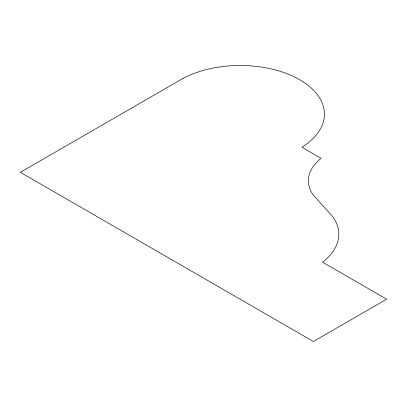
<?xml version="1.0" encoding="UTF-8"?>
<svg xmlns="http://www.w3.org/2000/svg" width="407" height="407" viewBox="0 0 407 407"><rect width="100%" height="100%" fill="white"/><g stroke="black" fill="none" stroke-linecap="round" stroke-linejoin="round"><path stroke-width="0.61" d="M182.896 78.465L20.35 172.314L313.39 341.498L386.65 299.201L322.548 262.189A79.889 46.123 0 0 0 332.585 216.427L313.497 195.401A65.97 38.085 0 0 1 320.981 158.369L301.943 147.197A84.239 48.636 0 0 0 299.74 79.741A84.239 48.636 0 0 0 182.896 78.465"/></g></svg>
